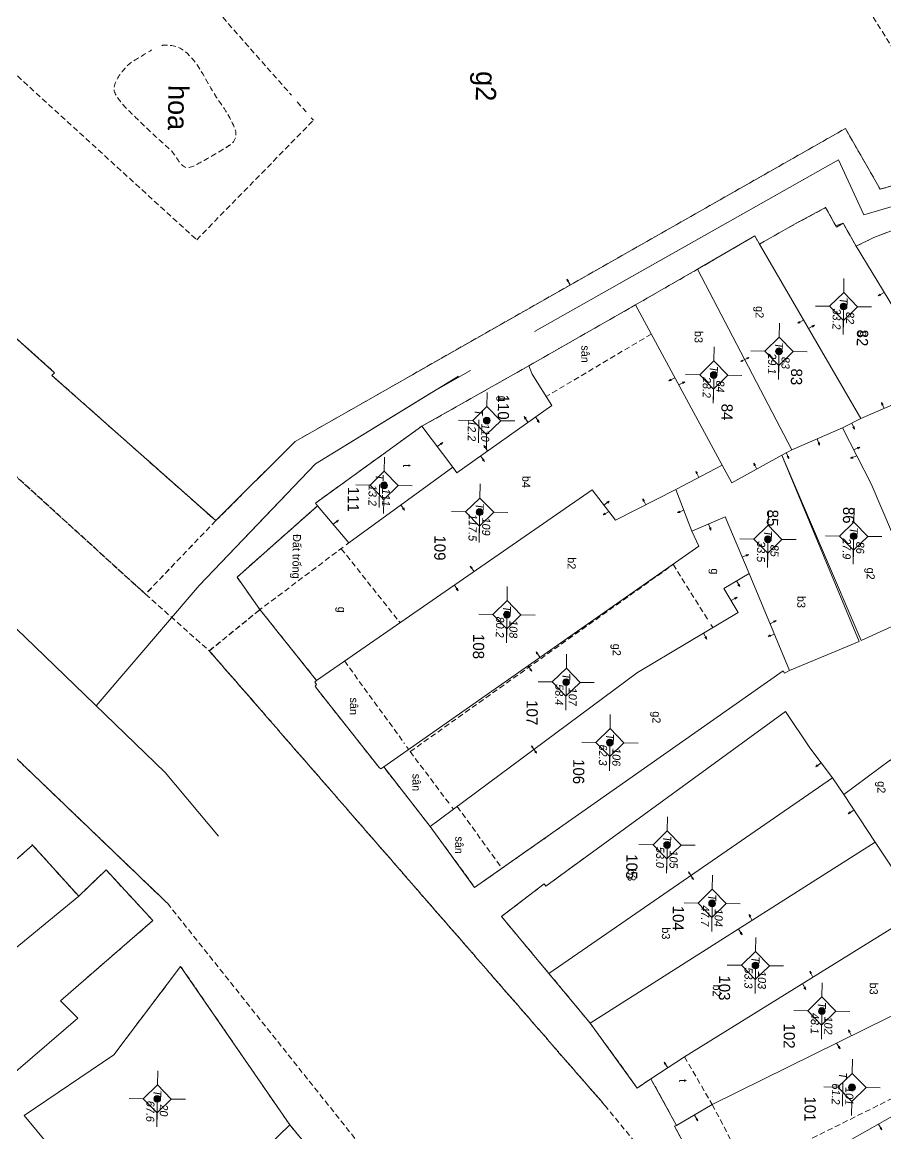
# Model space of a CAD drawing. Extents: x 601689 to 602595, y 1189742 to 1190763.
# Drawn here: x 602000.42 to 602038.84, y 1190299.27 to 1190348.69 of the extents above; entities that cross this region are included whole.
import ezdxf
from ezdxf.enums import TextEntityAlignment as Align

# ---------------------------------------------------------------- set-up
doc = ezdxf.new("R2010")
doc.units = 0
doc.header["$MEASUREMENT"] = 0
doc.linetypes.add('HIDDEN', pattern=[0.375, 0.25, -0.125])
for name, color, linetype in [('10', 250, 'Continuous'), ('11', 7, 'Continuous'), ('13', 7, 'Continuous'), ('14', 7, 'Continuous'), ('15', 7, 'Continuous'), ('16', 7, 'Continuous'), ('22', 7, 'Continuous'), ('53', 7, 'Continuous'), ('57', 7, 'Continuous')]:
    doc.layers.add(name, color=color, linetype=linetype)
doc.styles.add('TXT', font='vnshx.shx')

# ---------------------------------------------------------------- blocks, each defined once
blk = doc.blocks.new('NH3R')
at = {"layer": '16', "color": 7, "linetype": 'Continuous', "lineweight": 0}
for p, q in [((0, 0), (0.297, -0.005)), ((0.297, -0.005), (0.186, 0.031)), ((0.297, -0.005), (0.189, -0.033))]:
    blk.add_line(p, q, dxfattribs=at)
blk = doc.blocks.new('NH3')
at = {"layer": '16', "color": 7, "linetype": 'Continuous', "lineweight": 0}
for p, q in [((-0.199, -0.002), (-0.113, 0.021)), ((0.197, -0.012), (0.107, 0.015)), ((-0.199, -0.002), (0.197, -0.012)), ((-0.199, -0.002), (-0.116, -0.035)), ((0.197, -0.012), (0.104, -0.027))]:
    blk.add_line(p, q, dxfattribs=at)
blk = doc.blocks.new('*M1700170017001700')
at = {"layer": '13', "color": 3, "linetype": 'Continuous', "lineweight": 0}
blk.add_line((602540.28, 1189701.845), (602541.3, 1189701.845), dxfattribs=at)
at = {"layer": '13', "color": 3, "linetype": 'Continuous', "lineweight": 0, "style": 'TXT', "oblique": 7.6055}
blk.add_text('T', height=0.36, dxfattribs=at).set_placement((602540.083, 1189701.845), align=Align.MIDDLE_RIGHT)
for s, p in [('101', (602540.43, 1189702.145)), ('61.2', (602540.28, 1189701.545))]:
    blk.add_text(s, height=0.36, dxfattribs=at).set_placement(p, align=Align.MIDDLE_LEFT)
blk = doc.blocks.new('*M1701170117011701')
at = {"layer": '13', "color": 3, "linetype": 'Continuous', "lineweight": 0}
blk.add_line((602515.773, 1189701.565), (602516.793, 1189701.565), dxfattribs=at)
at = {"layer": '13', "color": 3, "linetype": 'Continuous', "lineweight": 0, "style": 'TXT', "oblique": 7.6055}
for s, p in [('86', (602515.923, 1189701.865)), ('27.9', (602515.773, 1189701.265))]:
    blk.add_text(s, height=0.36, dxfattribs=at).set_placement(p, align=Align.MIDDLE_LEFT)
blk.add_text('T', height=0.36, dxfattribs=at).set_placement((602515.576, 1189701.565), align=Align.MIDDLE_RIGHT)
blk = doc.blocks.new('*M1702170217021702')
at = {"layer": '13', "color": 3, "linetype": 'Continuous', "lineweight": 0}
blk.add_line((602505.566, 1189700.967), (602506.586, 1189700.967), dxfattribs=at)
at = {"layer": '13', "color": 3, "linetype": 'Continuous', "lineweight": 0, "style": 'TXT', "oblique": 7.6055}
for s, p in [('82', (602505.716, 1189701.267)), ('33.2', (602505.566, 1189700.667))]:
    blk.add_text(s, height=0.36, dxfattribs=at).set_placement(p, align=Align.MIDDLE_LEFT)
blk.add_text('T', height=0.36, dxfattribs=at).set_placement((602505.369, 1189700.967), align=Align.MIDDLE_RIGHT)
blk = doc.blocks.new('*M1703170317031703')
at = {"layer": '13', "color": 3, "linetype": 'Continuous', "lineweight": 0}
blk.add_line((602536.904, 1189700.453), (602537.924, 1189700.453), dxfattribs=at)
at = {"layer": '13', "color": 3, "linetype": 'Continuous', "lineweight": 0, "style": 'TXT', "oblique": 7.6055}
for s, p in [('102', (602537.054, 1189700.753)), ('48.1', (602536.904, 1189700.153))]:
    blk.add_text(s, height=0.36, dxfattribs=at).set_placement(p, align=Align.MIDDLE_LEFT)
blk.add_text('T', height=0.36, dxfattribs=at).set_placement((602536.707, 1189700.453), align=Align.MIDDLE_RIGHT)
blk = doc.blocks.new('*M1704170417041704')
at = {"layer": '13', "color": 3, "linetype": 'Continuous', "lineweight": 0}
blk.add_line((602507.601, 1189698.124), (602508.621, 1189698.124), dxfattribs=at)
at = {"layer": '13', "color": 3, "linetype": 'Continuous', "lineweight": 0, "style": 'TXT', "oblique": 7.6055}
for s, p in [('83', (602507.751, 1189698.424)), ('29.1', (602507.601, 1189697.824))]:
    blk.add_text(s, height=0.36, dxfattribs=at).set_placement(p, align=Align.MIDDLE_LEFT)
blk.add_text('T', height=0.36, dxfattribs=at).set_placement((602507.404, 1189698.124), align=Align.MIDDLE_RIGHT)
blk = doc.blocks.new('*M1705170517051705')
at = {"layer": '13', "color": 3, "linetype": 'Continuous', "lineweight": 0}
blk.add_line((602515.962, 1189697.752), (602516.982, 1189697.752), dxfattribs=at)
at = {"layer": '13', "color": 3, "linetype": 'Continuous', "lineweight": 0, "style": 'TXT', "oblique": 7.6055}
blk.add_text('T', height=0.36, dxfattribs=at).set_placement((602515.765, 1189697.752), align=Align.MIDDLE_RIGHT)
for s, p in [('85', (602516.112, 1189698.052)), ('33.5', (602515.962, 1189697.452))]:
    blk.add_text(s, height=0.36, dxfattribs=at).set_placement(p, align=Align.MIDDLE_LEFT)
blk = doc.blocks.new('*M1706170617061706')
at = {"layer": '13', "color": 3, "linetype": 'Continuous', "lineweight": 0}
blk.add_line((602534.923, 1189697.471), (602535.943, 1189697.471), dxfattribs=at)
at = {"layer": '13', "color": 3, "linetype": 'Continuous', "lineweight": 0, "style": 'TXT', "oblique": 7.6055}
for s, p in [('103', (602535.073, 1189697.771)), ('53.3', (602534.923, 1189697.171))]:
    blk.add_text(s, height=0.36, dxfattribs=at).set_placement(p, align=Align.MIDDLE_LEFT)
blk.add_text('T', height=0.36, dxfattribs=at).set_placement((602534.726, 1189697.471), align=Align.MIDDLE_RIGHT)
blk = doc.blocks.new('*M1707170717071707')
at = {"layer": '13', "color": 3, "linetype": 'Continuous', "lineweight": 0}
blk.add_line((602532.187, 1189695.504), (602533.207, 1189695.504), dxfattribs=at)
at = {"layer": '13', "color": 3, "linetype": 'Continuous', "lineweight": 0, "style": 'TXT', "oblique": 7.6055}
for s, p in [('104', (602532.337, 1189695.804)), ('47.7', (602532.187, 1189695.204))]:
    blk.add_text(s, height=0.36, dxfattribs=at).set_placement(p, align=Align.MIDDLE_LEFT)
blk.add_text('T', height=0.36, dxfattribs=at).set_placement((602531.99, 1189695.504), align=Align.MIDDLE_RIGHT)
blk = doc.blocks.new('*M1708170817081708')
at = {"layer": '13', "color": 3, "linetype": 'Continuous', "lineweight": 0}
blk.add_line((602508.694, 1189695.235), (602509.714, 1189695.235), dxfattribs=at)
at = {"layer": '13', "color": 3, "linetype": 'Continuous', "lineweight": 0, "style": 'TXT', "oblique": 7.6055}
for s, p in [('84', (602508.844, 1189695.535)), ('28.2', (602508.694, 1189694.935))]:
    blk.add_text(s, height=0.36, dxfattribs=at).set_placement(p, align=Align.MIDDLE_LEFT)
blk.add_text('T', height=0.36, dxfattribs=at).set_placement((602508.497, 1189695.235), align=Align.MIDDLE_RIGHT)
blk = doc.blocks.new('*M1709170917091709')
at = {"layer": '13', "color": 3, "linetype": 'Continuous', "lineweight": 0}
blk.add_line((602529.618, 1189693.462), (602530.638, 1189693.462), dxfattribs=at)
at = {"layer": '13', "color": 3, "linetype": 'Continuous', "lineweight": 0, "style": 'TXT', "oblique": 7.6055}
blk.add_text('T', height=0.36, dxfattribs=at).set_placement((602529.421, 1189693.462), align=Align.MIDDLE_RIGHT)
for s, p in [('105', (602529.768, 1189693.762)), ('53.0', (602529.618, 1189693.162))]:
    blk.add_text(s, height=0.36, dxfattribs=at).set_placement(p, align=Align.MIDDLE_LEFT)
blk = doc.blocks.new('*M1710171017101710')
at = {"layer": '13', "color": 3, "linetype": 'Continuous', "lineweight": 0}
blk.add_line((602525.106, 1189690.854), (602526.126, 1189690.854), dxfattribs=at)
at = {"layer": '13', "color": 3, "linetype": 'Continuous', "lineweight": 0, "style": 'TXT', "oblique": 7.6055}
blk.add_text('T', height=0.36, dxfattribs=at).set_placement((602524.909, 1189690.854), align=Align.MIDDLE_RIGHT)
for s, p in [('106', (602525.256, 1189691.154)), ('62.3', (602525.106, 1189690.554))]:
    blk.add_text(s, height=0.36, dxfattribs=at).set_placement(p, align=Align.MIDDLE_LEFT)
blk = doc.blocks.new('*M1711171117111711')
at = {"layer": '13', "color": 3, "linetype": 'Continuous', "lineweight": 0}
blk.add_line((602522.449, 1189688.87), (602523.469, 1189688.87), dxfattribs=at)
at = {"layer": '13', "color": 3, "linetype": 'Continuous', "lineweight": 0, "style": 'TXT', "oblique": 7.6055}
blk.add_text('T', height=0.36, dxfattribs=at).set_placement((602522.252, 1189688.87), align=Align.MIDDLE_RIGHT)
for s, p in [('107', (602522.599, 1189689.17)), ('58.4', (602522.449, 1189688.57))]:
    blk.add_text(s, height=0.36, dxfattribs=at).set_placement(p, align=Align.MIDDLE_LEFT)
blk = doc.blocks.new('*M1712171217121712')
at = {"layer": '13', "color": 3, "linetype": 'Continuous', "lineweight": 0}
blk.add_line((602519.484, 1189686.189), (602520.504, 1189686.189), dxfattribs=at)
at = {"layer": '13', "color": 3, "linetype": 'Continuous', "lineweight": 0, "style": 'TXT', "oblique": 7.6055}
for s, p in [('108', (602519.634, 1189686.489)), ('80.2', (602519.484, 1189685.889))]:
    blk.add_text(s, height=0.36, dxfattribs=at).set_placement(p, align=Align.MIDDLE_LEFT)
blk.add_text('T', height=0.36, dxfattribs=at).set_placement((602519.287, 1189686.189), align=Align.MIDDLE_RIGHT)
blk = doc.blocks.new('*M1713171317131713')
at = {"layer": '13', "color": 3, "linetype": 'Continuous', "lineweight": 0}
blk.add_line((602510.868, 1189685.167), (602511.888, 1189685.167), dxfattribs=at)
at = {"layer": '13', "color": 3, "linetype": 'Continuous', "lineweight": 0, "style": 'TXT', "oblique": 7.6055}
for s, p in [('110', (602511.018, 1189685.467)), ('12.2', (602510.868, 1189684.867))]:
    blk.add_text(s, height=0.36, dxfattribs=at).set_placement(p, align=Align.MIDDLE_LEFT)
blk.add_text('T', height=0.36, dxfattribs=at).set_placement((602510.671, 1189685.167), align=Align.MIDDLE_RIGHT)
blk = doc.blocks.new('*M1714171417141714')
at = {"layer": '13', "color": 3, "linetype": 'Continuous', "lineweight": 0}
blk.add_line((602514.94, 1189684.911), (602516.215, 1189684.911), dxfattribs=at)
at = {"layer": '13', "color": 3, "linetype": 'Continuous', "lineweight": 0, "style": 'TXT', "oblique": 7.6055}
blk.add_text('T', height=0.36, dxfattribs=at).set_placement((602514.743, 1189684.911), align=Align.MIDDLE_RIGHT)
for s, p in [('109', (602515.09, 1189685.211)), ('117.5', (602514.94, 1189684.611))]:
    blk.add_text(s, height=0.36, dxfattribs=at).set_placement(p, align=Align.MIDDLE_LEFT)
blk = doc.blocks.new('*M1715171517151715')
at = {"layer": '13', "color": 3, "linetype": 'Continuous', "lineweight": 0}
blk.add_line((602513.814, 1189680.64), (602514.834, 1189680.64), dxfattribs=at)
at = {"layer": '13', "color": 3, "linetype": 'Continuous', "lineweight": 0, "style": 'TXT', "oblique": 7.6055}
for s, p in [('111', (602513.964, 1189680.94)), ('13.2', (602513.814, 1189680.34))]:
    blk.add_text(s, height=0.36, dxfattribs=at).set_placement(p, align=Align.MIDDLE_LEFT)
blk.add_text('T', height=0.36, dxfattribs=at).set_placement((602513.617, 1189680.64), align=Align.MIDDLE_RIGHT)
blk = doc.blocks.new('CENTRD')
at = {"layer": '11', "linetype": 'Continuous', "lineweight": 0}
h = blk.add_hatch(color=2, dxfattribs=at)
edge = h.paths.add_edge_path()
edge.add_arc((0, 0), 0.15, 0, 360)
at = {"layer": '11', "color": 2, "linetype": 'Continuous', "lineweight": 0}
for p, q in [((0, 1.25), (0, 0.625)), ((0, 0.625), (-0.625, 0)), ((0.625, 0), (0, 0.625)), ((-0.625, 0), (-1.25, 0)), ((-0.625, 0), (0, -0.625)), ((0, -0.625), (0.625, 0)), ((1.25, 0), (0.625, 0)), ((0, -0.625), (0, -1.25))]:
    blk.add_line(p, q, dxfattribs=at)
blk.add_circle((0, 0), 0.15, dxfattribs=at)
blk = doc.blocks.new('*M1906190619061906')
at = {"layer": '13', "color": 3, "linetype": 'Continuous', "lineweight": 0}
blk.add_line((602541.239, 1189670.948), (602542.259, 1189670.948), dxfattribs=at)
at = {"layer": '13', "color": 3, "linetype": 'Continuous', "lineweight": 0, "style": 'TXT', "oblique": 7.6055}
for s, p in [('20', (602541.389, 1189671.248)), ('67.6', (602541.239, 1189670.648))]:
    blk.add_text(s, height=0.36, dxfattribs=at).set_placement(p, align=Align.MIDDLE_LEFT)
blk.add_text('T', height=0.36, dxfattribs=at).set_placement((602541.042, 1189670.948), align=Align.MIDDLE_RIGHT)

msp = doc.modelspace()

# ---------------------------------------------------------------- linework, layer by layer
at = {"layer": '10', "color": 7, "linetype": 'Continuous', "lineweight": 0}
for p, q in [((602033.221, 1190338.828), (602037.726, 1190331.066)), ((602037.52, 1190338.728), (602039.917, 1190334.805)), ((602027.704, 1190336.123), (602030.467, 1190337.705)), ((602030.467, 1190337.705), (602034.667, 1190329.677)), ((602022.967, 1190333.418), (602027.704, 1190336.123)), ((602027.704, 1190336.123), (602031.557, 1190329)), ((602018.2, 1190330.723), (602022.967, 1190333.418)), ((602037.726, 1190331.066), (602039.798, 1190331.957)), ((602036.91, 1190330.656), (602037.726, 1190331.066)), ((602019.575, 1190328.914), (602018.2, 1190330.723)), ((602034.667, 1190329.677), (602036.91, 1190330.656)), ((602034.223, 1190329.433), (602034.667, 1190329.677)), ((602034.223, 1190329.433), (602037.75, 1190321.194)), ((602031.557, 1190329), (602029.503, 1190327.918)), ((602029.503, 1190327.918), (602030.217, 1190326.068)), ((602034.552, 1190319.868), (602032.761, 1190324.183)), ((602037.75, 1190321.194), (602040.608, 1190322.505)), ((602018.576, 1190312.927), (602016.502, 1190315.585)), ((602023.856, 1190306.394), (602036.476, 1190315.091)), ((602036.476, 1190315.091), (602036.976, 1190314.345)), ((602036.976, 1190314.345), (602038.368, 1190312.235)), ((602000.884, 1190312.1), (602002.933, 1190309.832)), ((602025.696, 1190304.178), (602038.368, 1190312.235)), ((602038.368, 1190312.235), (602040.386, 1190309.188)), ((602002.933, 1190309.832), (601990.866, 1190299.907)), ((602023.856, 1190306.394), (602025.696, 1190304.178)), ((602028.393, 1190301.712), (602029.534, 1190299.636)), ((602012.323, 1190299.662), (602007.601, 1190295.106)), ((602012.323, 1190299.662), (602013.878, 1190297.78))]:
    msp.add_line(p, q, dxfattribs=at)
for points in [[(601973.307, 1190359.8), (601987.925, 1190345.789), (601993.949, 1190340.196), (602001.862, 1190333.108), (602001.74, 1190332.989), (602009.032, 1190326.529), (602012.561, 1190330.05), (602037.042, 1190343.965), (602038.595, 1190341.264), (602048.073, 1190343.994), (602057.423, 1190346.816), (602060.416, 1190347.785), (602063.322, 1190348.885)], [(602037.52, 1190338.728), (602038.306, 1190339.118), (602041.04, 1190340.16), (602043.455, 1190341.217), (602044.039, 1190340.059), (602045.287, 1190340.622), (602046.508, 1190337.755)], [(602033.221, 1190338.828), (602034.774, 1190339.706), (602036.164, 1190340.447), (602036.653, 1190339.58), (602036.945, 1190339.757), (602037.52, 1190338.728)], [(602030.467, 1190337.705), (602033.017, 1190339.19), (602033.221, 1190338.828)], [(602022.967, 1190333.418), (602023.102, 1190333.036), (602023.983, 1190331.654), (602019.761, 1190328.661), (602019.575, 1190328.914)], [(602013.561, 1190327.186), (602013.463, 1190327.307), (602018.2, 1190330.723)], [(602036.91, 1190330.656), (602038.186, 1190328.159), (602040.608, 1190322.505)], [(602034.223, 1190329.433), (602031.986, 1190328.204), (602031.557, 1190329)], [(602034.552, 1190319.868), (602037.66, 1190321.156), (602034.223, 1190329.433)], [(602013.561, 1190327.186), (602014.959, 1190325.548), (602019.575, 1190328.914)], [(602029.503, 1190327.918), (602026.823, 1190326.544), (602025.782, 1190327.899), (602013.515, 1190319.427)], [(602013.515, 1190319.427), (602010.998, 1190322.572), (602009.978, 1190324.016), (602013.561, 1190327.186)], [(602032.761, 1190324.183), (602031.695, 1190326.698), (602030.217, 1190326.068)], [(602030.217, 1190326.068), (602030.527, 1190325.394), (602016.502, 1190315.585)], [(602032.761, 1190324.183), (602031.642, 1190323.518), (602032.277, 1190322.44), (602027.79, 1190319.781), (602018.576, 1190312.927)], [(602034.552, 1190319.868), (602034.34, 1190319.741), (602034.272, 1190319.852), (602020.549, 1190310.22), (602018.576, 1190312.927)], [(602016.502, 1190315.585), (602016.381, 1190315.497), (602016.302, 1190315.548), (602013.51, 1190319.077), (602013.451, 1190319.168), (602013.512, 1190319.247), (602013.443, 1190319.348), (602013.515, 1190319.427)], [(602023.856, 1190306.394), (602021.741, 1190308.923), (602023.641, 1190310.377), (602023.72, 1190310.276), (602034.377, 1190318.041), (602035.464, 1190316.426), (602036.476, 1190315.091)], [(602036.976, 1190314.345), (602039.058, 1190315.896), (602039.539, 1190315.27)], [(601977.164, 1190292.514), (601983.896, 1190297.672), (601987.798, 1190300.778), (601989.902, 1190302.53), (601992.482, 1190304.735), (602000.884, 1190312.1)], [(602002.933, 1190309.832), (602004.149, 1190310.995), (602006.238, 1190308.745), (602002.119, 1190305.182), (602002.888, 1190304.402), (601997.565, 1190299.834), (601994.799, 1190295.782), (601993.661, 1190295.138)], [(602028.393, 1190301.712), (602029.886, 1190302.691), (602040.386, 1190309.188)], [(602001.66, 1190298.678), (602000.509, 1190300.084), (602004.496, 1190302.779), (602007.47, 1190306.709), (602012.323, 1190299.662)], [(602043.502, 1190306.675), (602031.118, 1190300.564), (602029.534, 1190299.636)], [(602025.696, 1190304.178), (602027.787, 1190301.3), (602028.393, 1190301.712)], [(602045.056, 1190303.393), (602033.778, 1190297.007), (602033.221, 1190297.906), (602031.225, 1190296.752)], [(602031.225, 1190296.752), (602031.044, 1190296.655), (602029.443, 1190299.598), (602029.534, 1190299.636)]]:
    msp.add_lwpolyline(points, dxfattribs=at)
at = {"layer": '14', "color": 6, "linetype": 'HIDDEN', "lineweight": 0}
for p, q in [((602036.088, 1190352.419), (602040.022, 1190346.135)), ((602008.099, 1190350.323), (602012.401, 1190345.443)), ((601999.65, 1190346.808), (602008.183, 1190339.02)), ((602012.658, 1190345.15), (602013.052, 1190344.704)), ((602013.278, 1190344.441), (602013.376, 1190344.33)), ((602008.183, 1190339.02), (602013.376, 1190344.33)), ((602028.407, 1190334.823), (602023.728, 1190332.047)), ((602014.696, 1190325.35), (602010.998, 1190322.572)), ((602014.615, 1190325.282), (602017.23, 1190321.996)), ((602014.959, 1190325.548), (602014.837, 1190325.458)), ((602017.682, 1190316.259), (602029.386, 1190324.579)), ((602029.376, 1190324.589), (602030.971, 1190322.048)), ((602031.059, 1190321.906), (602031.148, 1190321.775)), ((602014.756, 1190320.29), (602017.426, 1190316.623)), ((602017.514, 1190316.492), (602017.613, 1190316.36)), ((602017.682, 1190316.259), (602019.459, 1190313.895)), ((602019.537, 1190313.784), (602019.607, 1190313.693)), ((602019.778, 1190313.82), (602021.761, 1190311.073)), ((602029.886, 1190302.691), (602031.118, 1190300.564)), ((602033.221, 1190297.906), (602041.598, 1190302.06)), ((602031.118, 1190300.564), (602032.667, 1190297.633))]:
    msp.add_line(p, q, dxfattribs=at)
msp.add_open_spline([(602006.632, 1190347.663), (602006.712, 1190347.665), (602006.792, 1190347.667), (602006.872, 1190347.669), (602008.013, 1190347.7), (602008.493, 1190346.14), (602009.198, 1190345.157), (602009.503, 1190344.732), (602009.761, 1190344.305), (602009.91, 1190343.858), (602009.962, 1190343.7), (602009.922, 1190343.485), (602009.792, 1190343.348), (602009.704, 1190343.256), (602009.611, 1190343.197), (602009.509, 1190343.133), (602009.134, 1190342.894), (602008.758, 1190342.681), (602008.371, 1190342.468), (602008.146, 1190342.345), (602007.839, 1190342.141), (602007.637, 1190342.259), (602007.384, 1190342.407), (602007.261, 1190342.78), (602007.028, 1190342.997), (602006.682, 1190343.319), (602006.326, 1190343.635), (602005.981, 1190343.961), (602005.681, 1190344.244), (602005.388, 1190344.532), (602005.092, 1190344.824), (602004.88, 1190345.033), (602004.68, 1190345.281), (602004.553, 1190345.531), (602004.419, 1190345.793), (602004.613, 1190346.168), (602004.815, 1190346.427), (602004.975, 1190346.633), (602005.13, 1190346.822), (602005.341, 1190346.95), (602005.62, 1190347.12), (602005.9, 1190347.289), (602006.179, 1190347.458)], degree=3, knots=[0, 0, 0, 0, 0.015731, 0.015731, 0.015731, 0.239928, 0.239928, 0.239928, 0.336975, 0.336975, 0.336975, 0.371207, 0.371207, 0.371207, 0.394527, 0.394527, 0.394527, 0.480875, 0.480875, 0.480875, 0.530806, 0.530806, 0.530806, 0.59348, 0.59348, 0.59348, 0.686704, 0.686704, 0.686704, 0.767825, 0.767825, 0.767825, 0.826074, 0.826074, 0.826074, 0.88723, 0.88723, 0.88723, 0.935857, 0.935857, 0.935857, 1, 1, 1, 1], dxfattribs=at)
at = {"layer": '22', "color": 7, "linetype": 'HIDDEN', "lineweight": 0}
for p, q in [((602012.561, 1190330.05), (602037.042, 1190343.965)), ((602037.042, 1190343.965), (602038.595, 1190341.264)), ((602038.595, 1190341.264), (602048.073, 1190343.994)), ((601973.782, 1190341.243), (602006.879, 1190309.517)), ((601993.949, 1190340.196), (602001.862, 1190333.108)), ((602034.774, 1190339.706), (602036.164, 1190340.447)), ((602036.164, 1190340.447), (602036.623, 1190339.631)), ((602038.306, 1190339.118), (602041.04, 1190340.16)), ((602033.221, 1190338.828), (602034.774, 1190339.706)), ((602036.623, 1190339.631), (602036.945, 1190339.757)), ((602036.945, 1190339.757), (602037.52, 1190338.728)), ((602030.467, 1190337.705), (602033.017, 1190339.19)), ((602033.017, 1190339.19), (602033.221, 1190338.828)), ((602037.52, 1190338.728), (602038.306, 1190339.118)), ((602027.704, 1190336.123), (602030.467, 1190337.705)), ((601991.427, 1190336.43), (602002.015, 1190326.805)), ((602022.967, 1190333.418), (602027.704, 1190336.123)), ((601999.303, 1190335.402), (602001.862, 1190333.108)), ((602001.862, 1190333.108), (602001.74, 1190332.989)), ((602001.862, 1190333.108), (602001.74, 1190332.989)), ((602018.2, 1190330.723), (602022.967, 1190333.418)), ((602001.74, 1190332.989), (602009.032, 1190326.529)), ((602001.74, 1190332.989), (602003.124, 1190331.76)), ((602013.463, 1190327.307), (602018.19, 1190330.723)), ((602005.544, 1190329.617), (602009.032, 1190326.529)), ((602009.032, 1190326.529), (602012.561, 1190330.05)), ((602009.032, 1190326.529), (602011.212, 1190328.698)), ((602009.978, 1190324.016), (602013.561, 1190327.186)), ((602013.463, 1190327.307), (602013.561, 1190327.186)), ((602009.978, 1190324.016), (602013.176, 1190326.852)), ((601989.338, 1190326.329), (602006.879, 1190309.517)), ((602009.032, 1190326.529), (602005.907, 1190323.261)), ((602009.032, 1190326.529), (602005.907, 1190323.261)), ((602009.032, 1190326.529), (602006.435, 1190323.824)), ((602002.776, 1190326.115), (602005.907, 1190323.261)), ((602010.998, 1190322.572), (602009.978, 1190324.016)), ((602010.998, 1190322.572), (602009.978, 1190324.016)), ((602005.64, 1190323.515), (602005.907, 1190323.261)), ((602006.17, 1190323.538), (602005.907, 1190323.261)), ((602005.907, 1190323.261), (602008.742, 1190320.742)), ((602005.907, 1190323.261), (602008.742, 1190320.742)), ((602005.907, 1190323.261), (602008.742, 1190320.742)), ((602008.742, 1190320.742), (602010.998, 1190322.572)), ((602008.742, 1190320.742), (602010.522, 1190322.178)), ((602008.752, 1190320.742), (602010.796, 1190322.414)), ((602010.765, 1190322.384), (602010.998, 1190322.572)), ((602010.796, 1190322.414), (602010.998, 1190322.572)), ((602010.998, 1190322.572), (602013.515, 1190319.427)), ((602010.998, 1190322.572), (602013.515, 1190319.427)), ((602026.376, 1190300.489), (602008.742, 1190320.742)), ((602026.248, 1190300.641), (602008.742, 1190320.742)), ((602008.969, 1190320.489), (602008.742, 1190320.742)), ((602011.736, 1190317.311), (602009.235, 1190320.175)), ((602013.515, 1190319.427), (602013.443, 1190319.348)), ((602013.443, 1190319.348), (602013.512, 1190319.247)), ((602013.512, 1190319.247), (602013.451, 1190319.168)), ((602013.451, 1190319.168), (602013.51, 1190319.077)), ((602013.51, 1190319.077), (602016.302, 1190315.548)), ((602000.897, 1190315.25), (602006.761, 1190309.629)), ((602016.302, 1190315.548), (602016.381, 1190315.497)), ((602016.58, 1190315.474), (602018.576, 1190312.927)), ((602018.576, 1190312.927), (602020.549, 1190310.22)), ((602020.549, 1190310.22), (602024.315, 1190312.858)), ((601997.999, 1190309.569), (602000.884, 1190312.1)), ((602000.854, 1190312.13), (602002.933, 1190309.832)), ((602000.884, 1190312.1), (602002.933, 1190309.832)), ((602025.397, 1190311.504), (602023.72, 1190310.276)), ((602002.933, 1190309.832), (602004.149, 1190310.995)), ((602002.933, 1190309.832), (602004.149, 1190310.995)), ((602004.149, 1190310.995), (602006.238, 1190308.745)), ((602004.149, 1190310.995), (602006.238, 1190308.745)), ((602023.641, 1190310.377), (602021.741, 1190308.923)), ((602023.641, 1190310.377), (602023.72, 1190310.276)), ((602006.879, 1190309.517), (602033.669, 1190275.938)), ((602006.879, 1190309.517), (602033.669, 1190275.938)), ((602021.741, 1190308.923), (602023.856, 1190306.394)), ((602003.04, 1190305.98), (602006.238, 1190308.745)), ((602023.856, 1190306.394), (602025.696, 1190304.178)), ((602025.696, 1190304.178), (602027.787, 1190301.3)), ((602027.787, 1190301.3), (602028.393, 1190301.712)), ((602028.393, 1190301.712), (602029.534, 1190299.636)), ((602030.054, 1190295.988), (602026.376, 1190300.489)), ((602030.054, 1190295.988), (602026.376, 1190300.489)), ((602012.323, 1190299.662), (602013.878, 1190297.78)), ((602029.443, 1190299.598), (602029.534, 1190299.636)), ((602029.443, 1190299.598), (602031.044, 1190296.655))]:
    msp.add_line(p, q, dxfattribs=at)
for points in [[(601991.403, 1190336.911), (601991.427, 1190336.43), (602005.324, 1190323.789)], [(601994.973, 1190333.202), (602005.462, 1190323.657), (602005.907, 1190323.261)], [(602012.323, 1190299.662), (602007.47, 1190306.709), (602004.996, 1190303.443)]]:
    msp.add_lwpolyline(points, dxfattribs=at)
at = {"layer": '57', "color": 172, "linetype": 'Continuous', "lineweight": 0}
msp.add_line((602000.975, 1190320.939), (601980.06, 1190341.067), dxfattribs=at)
for points in [[(602023.208, 1190334.945), (602036.733, 1190342.579), (602037.86, 1190340.124), (602047.217, 1190342.866), (602048.363, 1190343.25)], [(602026.967, 1190337.063), (602036.733, 1190342.579), (602037.86, 1190340.124), (602047.217, 1190342.866), (602048.363, 1190343.25)], [(602003.709, 1190318.301), (602008.292, 1190323.638), (602013.466, 1190329.048), (602018.611, 1190332.207), (602020.364, 1190333.204)], [(602003.709, 1190318.301), (602008.292, 1190323.638), (602013.466, 1190329.048), (602019.831, 1190332.951)], [(602003.709, 1190318.301), (602008.292, 1190323.638), (602012.219, 1190327.745)], [(602009.149, 1190312.497), (602006.788, 1190315.329), (602000.975, 1190320.939)]]:
    msp.add_lwpolyline(points, dxfattribs=at)

# ---------------------------------------------------------------- block references
at = {"layer": '11', "color": 2, "linetype": 'Continuous', "lineweight": 0, "rotation": 269.1680420500809}
for p in [(602036.963, 1190336.05), (602034.091, 1190334.057), (602031.187, 1190333.006), (602021.088, 1190330.978), (602016.519, 1190328.098), (602020.773, 1190326.91), (602037.413, 1190325.836), (602033.598, 1190325.702), (602021.985, 1190322.348), (602024.623, 1190319.345), (602026.568, 1190316.659), (602029.11, 1190312.11), (602031.114, 1190309.511), (602033.041, 1190306.747), (602035.994, 1190304.723), (602037.337, 1190301.327), (602006.43, 1190300.817), (602006.43, 1190300.817)]:
    msp.add_blockref('CENTRD', p, dxfattribs=at)
at = {"layer": '13', "color": 3, "linetype": 'Continuous', "lineweight": 0, "rotation": 269.1680420500809}
for name, p in [('*M1702170217021702', (-578790.27, 1810052.359)), ('*M1704170417041704', (-578790.27, 1810052.359)), ('*M1708170817081708', (-578790.27, 1810052.359)), ('*M1713171317131713', (-578790.626, 1810052.467)), ('*M1715171517151715', (-578790.473, 1810052.465)), ('*M1714171417141714', (-578790.27, 1810052.359)), ('*M1701170117011701', (-578790.27, 1810052.359)), ('*M1705170517051705', (-578790.27, 1810052.359)), ('*M1712171217121712', (-578790.27, 1810052.359)), ('*M1711171117111711', (-578790.27, 1810052.359)), ('*M1710171017101710', (-578790.27, 1810052.359)), ('*M1709170917091709', (-578790.27, 1810052.359)), ('*M1707170717071707', (-578790.27, 1810052.359)), ('*M1706170617061706', (-578790.27, 1810052.359)), ('*M1703170317031703', (-578790.27, 1810052.359)), ('*M1700170017001700', (-578790.676, 1810052.62)), ('*M1906190619061906', (-578790.27, 1810052.359))]:
    msp.add_blockref(name, p, dxfattribs=at)
at = {"layer": '16', "color": 7, "linetype": 'Continuous', "lineweight": 0}
for name, p, rotation in [('NH3R', (602024.796, 1190337.013), 119.6123622682028), ('NH3R', (602038.763, 1190336.671), 211.4206890249192), ('NH3R', (602035.185, 1190335.44), 208.4114583816892), ('NH3R', (602035.4, 1190335.078), 28.41145838168923), ('NH3R', (602029.46, 1190332.879), 208.4114583816892), ('NH3R', (602029.636, 1190332.566), 28.41145838168923), ('NH3R', (602038.762, 1190331.511), 113.2729427169583), ('NH3R', (602037.333, 1190330.87), 293.5831812275144), ('NH3R', (602035.783, 1190330.162), 293.5831812275144), ('NH3R', (602018.888, 1190329.824), 37.24494763687989), ('NH3R', (602021.126, 1190329.632), 125.550641609446), ('NH3R', (602020.812, 1190329.407), 305.550641609446), ('NH3R', (602033.105, 1190328.818), 118.7935234610176), ('NH3R', (602034.415, 1190329.561), 293.5831812275144), ('NH3R', (602026.302, 1190327.222), 37.56792526846107), ('NH3R', (602028.162, 1190327.226), 117.1453737731226), ('NH3R', (602026.528, 1190326.929), 208.4114583816892), ('NH3R', (602029.859, 1190326.992), 201.1272012156282), ('NH3R', (602032.451, 1190324.908), 23.01017045377008), ('NH3R', (602020.521, 1190324.261), 124.9767958263626), ('NH3R', (602019.653, 1190323.662), 304.6324303234329), ('NH3R', (602032.197, 1190323.851), 300.7132841965803), ('NH3R', (602023.449, 1190320.451), 124.9767958263626), ('NH3R', (602022.924, 1190320.077), 304.6324303234329), ('NH3', (602030.166, 1190310.738), 124.5767575208946), ('NH3R', (602032.89, 1190308.75), 116.2625174081608), ('NH3R', (602035.595, 1190306.223), 116.2625174081608), ('NH3R', (602037.31, 1190303.62), 116.2625174081608), ('NH3R', (602030.331, 1190300.095), 300.3838727067604), ('NH3R', (602038.516, 1190299.693), 301.216752084601)]:
    msp.add_blockref(name, p, dxfattribs=dict(at, rotation=rotation))
for name, p, xscale, yscale, rotation in [('NH3', (602032.572, 1190333.686), 0.99999886507435, 0.99999886507435, 207.6171191366439), ('NH3R', (602022.922, 1190330.909), 0.9999988511748146, 0.9999988511748146, 125.1101647218699), ('NH3R', (602023.256, 1190331.144), 0.9999988511748152, 0.9999988511748152, 305.1101647218699), ('NH3R', (602037.407, 1190329.679), 1.000002718837645, 1.000002718837645, 23.15924625736469), ('NH3R', (602037.553, 1190329.408), 1.000001442296325, 1.000001442296325, 202.0536450663802), ('NH3R', (602030.529, 1190328.454), 0.9999982659630182, 0.9999982659630182, 117.7662367339607), ('NH3R', (602017.262, 1190327.235), 0.999997847296114, 0.999997847296114, 306.1028267568182), ('NH3R', (602014.26, 1190326.367), 1.000001107016934, 1.000001107016934, 40.44808794106883), ('NH3R', (602030.951, 1190326.387), 1.000001266362479, 1.000001266362479, 293.0696600519757), ('NH3R', (602031.964, 1190322.973), 1.000001930762766, 1.000001930762766, 30.49149313129543), ('NH3R', (602033.7, 1190321.94), 1.000001930762766, 1.000001930762766, 30.49149313129543), ('NH3R', (602030.725, 1190321.52), 1.000001196409604, 1.000001196409604, 301.5759833086759), ('NH3R', (602033.884, 1190321.487), 0.9999982393023504, 0.9999982393023504, 202.3410232663134), ('NH3', (602023.183, 1190316.354), 0.9999986690388472, 0.9999986690388472, 126.6363943558473), ('NH3R', (602035.966, 1190315.759), 0.9999987321288678, 0.9999987321288678, 217.1782330570104), ('NH3R', (602037.417, 1190313.658), 1.000001781782315, 1.000001781782315, 213.5112316816337), ('NH3R', (602032.294, 1190308.368), 1.000002453001896, 1.000002453001896, 301.7499184389079), ('NH3R', (602035.131, 1190305.94), 1.000002453001896, 1.000002453001896, 301.7499184389079), ('NH3R', (602036.655, 1190303.298), 1.000002453001896, 1.000002453001896, 301.7499184389079), ('NH3R', (602029.139, 1190302.201), 1.000001831026857, 1.000001831026857, 123.2631049829654)]:
    msp.add_blockref(name, p, dxfattribs=dict(at, xscale=xscale, yscale=yscale, rotation=rotation))

# ---------------------------------------------------------------- texts
at = {"layer": '15', "color": 7, "linetype": 'Continuous', "lineweight": 0, "style": 'TXT'}
for s, height, p in [('g2', 0.9, (602021.067, 1190346.514)), (' hoa', 0.9, (602007.382, 1190346.232)), ('g2', 0.36, (602033.234, 1190336.067)), ('b3', 0.36, (602030.519, 1190334.964)), ('g', 0.36, (602037.879, 1190334.963)), ('s%%169n', 0.36, (602025.48, 1190334.323)), ('g', 0.36, (602021.799, 1190332.084)), ('t', 0.36, (602017.547, 1190329.042)), ('b4', 0.36, (602022.85, 1190328.519)), ('%%167%%202t tr%%232ng', 0.36, (602012.644, 1190325.929)), ('b2', 0.36, (602024.87, 1190324.901)), ('g', 0.36, (602031.244, 1190324.404)), ('g2', 0.36, (602038.175, 1190324.439)), ('b3', 0.36, (602035.087, 1190323.181)), ('g', 0.36, (602014.64, 1190322.701)), ('g2', 0.36, (602026.878, 1190321.053)), ('s%%169n', 0.36, (602015.185, 1190318.664)), ('g2', 0.36, (602028.647, 1190318.049)), ('s%%169n', 0.36, (602017.968, 1190315.275)), ('g2', 0.36, (602038.654, 1190314.942)), ('s%%169n', 0.36, (602019.87, 1190312.489)), ('b3', 0.36, (602027.54, 1190311.034)), ('b3', 0.36, (602029.065, 1190308.443)), ('b2', 0.36, (602031.33, 1190305.902)), ('b3', 0.36, (602038.312, 1190305.986)), ('t', 0.36, (602029.823, 1190301.692))]:
    msp.add_text(s, height=height, rotation=269.2144, dxfattribs=at).set_placement(p, align=Align.MIDDLE_LEFT)
at = {"layer": '53', "color": 200, "linetype": 'Continuous', "lineweight": 0, "style": 'TXT'}
for s, p in [('82', (602037.81, 1190335.024)), ('83', (602034.876, 1190333.294)), ('110', (602021.84, 1190332.134)), ('84', (602031.784, 1190331.727)), ('111', (602015.163, 1190328.034)), ('86', (602037.192, 1190327.142)), ('85', (602033.81, 1190327.018)), ('109', (602019.014, 1190325.872)), ('108', (602020.733, 1190321.488)), ('107', (602023.113, 1190318.545)), ('106', (602025.187, 1190315.926)), ('105', (602027.55, 1190311.694)), ('104', (602029.618, 1190309.405)), ('103', (602031.676, 1190306.307)), ('102', (602034.556, 1190304.167)), ('101', (602035.482, 1190300.924))]:
    msp.add_text(s, height=0.5, rotation=269.2144, dxfattribs=at).set_placement(p, align=Align.MIDDLE_LEFT)

doc.saveas('drawing.dxf')
